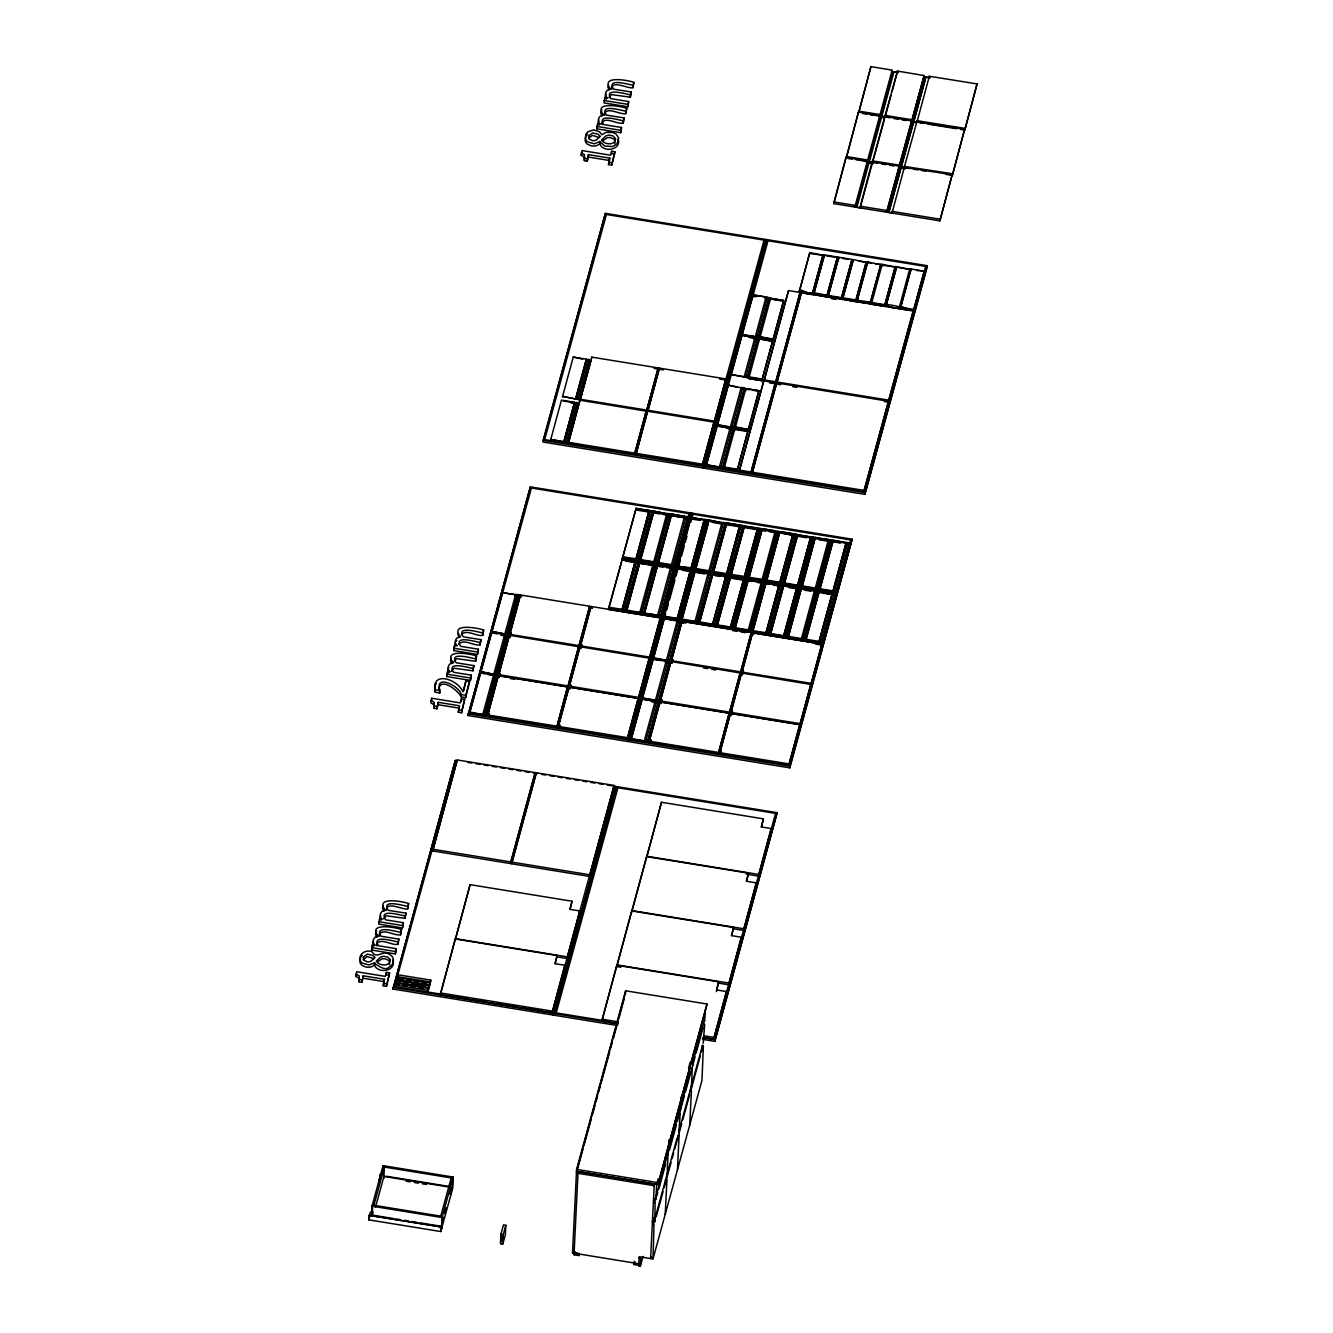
<?xml version="1.0" encoding="UTF-8"?>
<svg xmlns="http://www.w3.org/2000/svg" width="1333" height="1333" viewBox="0 0 1333 1333"><rect width="100%" height="100%" fill="white"/><g stroke="black" fill="none" stroke-linecap="round" stroke-linejoin="round"><path stroke-width="1.5" d="M359.077 981.821L359.094 978.255L355.928 976.456L356.677 971.74L385.27 976.389L386.37 972.407L389.603 972.923L386.487 986.27L383.238 985.737L384.471 979.288L363.209 975.823L361.976 982.288L359.077 981.821L359.21 975.873L356.044 974.073M361.976 982.288L363.209 975.823M376.572 943.797C381.121 937.582 392.035 945.797 397.984 944.331L398.1 941.931C394.701 941.598 370.891 934.05 378.489 945.78L396.268 948.663L395.368 953.895L371.574 950.029L372.457 944.797L375.106 945.23C371.057 942.331 373.507 936.083 378.389 936.333C366.492 921.62 398.084 927.801 401.516 929.534L400.616 934.766C394.651 936.233 383.737 928.018 379.189 934.233M372.457 944.797L371.574 950.029M374.573 962.726L368.924 965.009L362.243 963.009A9.298 6.615 2.8 0 1 360.01 959.493C358.96 953.062 366.875 949.313 372.14 951.829C376.772 959.76 382.504 949.696 389.369 954.361C395.035 956.561 394.585 964.925 389.119 967.058C383.854 973.04 372.923 959.927 374.456 965.125C378.105 974.406 396.751 970.874 392.802 960.127M374.706 962.759L374.59 965.142L370.807 967.091L366.542 967.241L362.126 965.392A9.298 6.615 2.8 0 1 359.893 961.876L360.577 957.677M386.553 910.289C386.07 900.425 403.549 910.572 407.731 908.806L408.631 903.591C405.215 901.858 373.623 895.659 385.504 910.389C380.638 910.122 378.172 916.371 382.221 919.27L379.588 918.854L378.689 924.069L402.483 927.935L403.382 922.719L385.604 919.82C378.005 908.09 401.816 915.638 405.232 915.988L405.115 918.37L386.003 915.754L383.637 918.82M372.59 1215.679L371.657 1216.096L372.024 1206.148L383.121 1165.675L453.137 1177.056L452.554 1188.803L440.756 1231.542L368.774 1219.845L369.124 1215.329L441.106 1227.043M370.341 1211.897L369.008 1217.779M383.238 985.737L384.471 979.288M386.37 972.407L386.253 974.79L389.486 975.323M386.487 986.27L389.603 972.923M379.872 1178.155L379.938 1176.922L378.905 1182.904L380.522 1173.756L380.255 1176.756M382.621 1170.557L382.821 1166.792L383.238 1174.44M382.838 1171.54L383.121 1165.675M392.968 989.036L455.319 760.36L392.968 989.036L553.228 1015.08L615.496 788.103L615.579 786.403L607.365 785.07M395.368 953.895L396.268 948.663M443.756 994.601L394.618 986.62L395.218 983.071L428.443 988.469L427.86 992.019L429.209 985.687L395.984 980.288L395.384 983.837L399.3 984.47M395.135 984.754L395.218 983.071M395.901 981.971L395.984 980.288M429.976 982.888L429.393 986.437L429.976 982.888L396.751 977.489L396.151 981.038L400.067 981.671M396.667 979.172L397.517 974.706L430.742 980.105L430.142 983.654L430.742 980.105M400.616 934.766L400.733 932.367C397.301 931.967 373.39 924.502 381.171 936.283L398.884 939.099L397.984 944.331M397.434 976.389L397.517 974.706M402.483 927.935L403.382 922.719M407.731 908.806L407.848 906.423C404.432 906.007 380.505 898.559 388.286 910.339L405.998 913.155L405.115 918.37M431.076 700.575L430.959 702.958L434.125 704.757L434.108 708.323L437.007 708.789L438.24 702.324L459.502 705.79L458.269 712.239L461.518 712.772L464.634 699.425L461.401 698.909L460.302 702.891L431.709 698.242L431.076 700.575L434.241 702.374L434.108 708.323M431.592 700.625L431.709 698.242M439.273 691.727L439.84 692.977L435.324 692.244C429.992 670.032 457.736 678.847 462.901 691.877L465.933 680.83L469.583 681.413L465.65 697.676L461.201 696.942C458.119 690.211 439.224 675.831 438.724 690.361M437.007 708.789L438.24 702.324M439.84 692.977L439.99 690.427C434.375 673.865 459.069 685.529 461.318 694.56L465.767 695.276L465.65 697.676M432.675 850.937L457.252 759.943L535.016 772.573L534.933 774.273L510.439 863.567L432.675 850.937L457.252 759.943M429.209 985.687L428.626 989.236M451.537 671.282L453.903 668.2L473.015 670.832L473.132 668.433C469.733 668.1 445.922 660.551 453.52 672.282L471.299 675.164L470.399 680.397L446.605 676.531L447.488 671.299L450.137 671.732C446.088 668.833 448.538 662.584 453.42 662.834C441.523 648.121 473.115 654.303 476.548 656.036L475.648 661.268L456.536 658.635L454.153 661.685M458.719 644.356C463.267 638.14 474.181 646.338 480.147 644.872L480.263 642.489C476.847 642.139 453.037 634.591 460.635 646.322L478.414 649.221L477.514 654.436L453.72 650.571L454.62 645.355L457.252 645.772C453.203 642.873 455.669 636.624 460.535 636.891C448.638 622.161 480.247 628.36 483.662 630.092L482.763 635.308C476.797 636.774 465.884 628.576 461.335 634.791M454.62 645.355L453.72 650.571M555.278 963.726L557.127 955.561L455.203 938.982L440.307 994.635L552.095 1012.813L614.096 785.437L536.333 772.79L511.822 862.101L511.739 863.784L589.503 876.431L614.096 785.437M461.201 696.942L461.318 694.56M461.285 701.291L461.401 698.909M461.518 712.772L464.634 699.425M465.933 680.83L463.801 690.577M440.756 1231.542L441.04 1226.793L369.124 1215.329M570.174 909.389L572.04 901.225L470.099 884.662L440.856 992.635M441.456 1229.259L442.039 1217.529L453.137 1177.056M442.189 1226.327L442.256 1224.827L440.99 1229.476M468 715.538L530.351 486.862L690.611 512.905L690.527 514.605L628.26 741.581L468 715.538L530.351 486.862M470.399 680.397L471.299 675.164M487.978 674.431L493.61 675.348L480.497 672.648L469.683 712.555L486.228 715.238L496.709 676.997L493.46 675.898M475.648 661.268L475.764 658.869C472.332 658.469 448.421 651.004 456.186 662.784L473.915 665.6L473.015 670.832M450.971 1183.554L451.254 1177.922L384.387 1167.058L383.937 1176.439L450.787 1187.303M450.887 1194.601L450.971 1193.102L449.788 1192.918M477.514 654.436L478.414 649.221M482.763 635.308L482.879 632.925C479.447 632.509 455.536 625.06 463.317 636.841L481.03 639.657L480.147 644.872M470.099 884.662L455.769 938.315M480.497 672.648L484.229 673.815M480.88 671.715L497.276 674.948L507.756 636.724L500.758 635.008M482.846 714.138L493.643 674.781M498.359 675.548L487.511 716.021L498.359 675.548L567.591 686.812L556.744 727.285L567.591 686.812M500.908 634.458C517.621 636.474 476.864 629.992 497.159 633.841M491.927 631.442L508.323 634.675L518.82 596.434L515.554 595.334M493.893 673.848L504.69 634.508M495.193 675.598L496.926 675.314L495.193 675.598L484.396 714.955L495.209 675.031M520.087 596.667C523.786 595.951 519.004 597.784 520.47 594.985L589.686 606.248L567.791 686.995L498.559 675.748L498.875 673.665L500.192 674.081M502.574 592.652L515.704 594.785L504.457 592.952M504.94 633.575L515.738 594.218M506.24 635.324L507.973 635.041L506.24 635.324L495.443 674.665L506.257 634.758M508.223 634.108L519.02 594.751L517.321 594.485L506.49 634.391L517.321 594.485M508.323 634.675L491.81 631.442L502.608 592.085M520.07 596.468L510.072 632.875L511.339 633.508L509.922 633.392L498.559 675.748M519.02 594.751L517.287 595.035M520.47 594.985L510.156 633.492M510.439 863.567L535.016 772.573M500.891 1234.225L500.442 1243.606L502.808 1243.989L505.357 1234.691L505.807 1225.294L503.441 1224.91L500.891 1234.225L503.257 1234.608L502.808 1243.989M500.825 1243.672L502.824 1243.522M501.291 1234.291L501.258 1236.874L503.141 1236.957M543.114 440.34L543.031 442.039L703.291 468.083L765.642 239.407L605.382 213.363L543.114 440.34L703.374 466.4L703.291 468.083M565.359 441.856L576.156 402.499L577.856 402.783L567.058 442.123L550.646 439.457L567.158 442.706M550.779 439.457L561.443 400.117L574.573 402.249L563.759 442.156L574.573 402.249M536.333 772.79L511.739 863.784M578.972 399.633L562.459 396.384L578.855 399.617L589.669 359.71L587.97 359.427L577.172 398.784M567.192 442.139L577.856 402.783M584.354 160.643L584.371 157.094L581.205 155.294L581.954 150.562L610.547 155.211L611.647 151.229L614.88 151.762L611.764 165.092L608.514 164.576L609.748 158.11L588.486 154.661L587.253 161.11L584.354 160.643L584.487 154.711L581.321 152.912M568.325 443.472L579.938 400.2L646.472 411.181L658.035 369.041L658.085 367.908L591.752 357.127L580.138 400.4L591.152 360.26M586.387 359.177L575.573 399.084L586.387 359.177L573.257 357.044L582.604 359.127M627.276 738.749L689.044 513.622L531.417 487.995L469.649 713.122L627.276 738.749L638.124 698.275L568.908 687.012L569.891 688.711L568.508 688.495L558.06 727.501L568.308 690.111M576.156 402.499L577.839 403.349M587.253 161.11L588.486 154.661M579.938 400.2L568.874 441.456M567.791 686.995L578.639 646.522M552.095 1012.813L564.759 965.259L554.911 963.659L557.127 955.561M568.858 688.145L579.955 646.738L649.388 658.185L660.235 617.712L591.002 606.465L591.952 608.298L590.736 607.631M553.228 1015.08L615.579 786.403M601.85 122.636C606.398 116.421 617.312 124.619 623.261 123.153L623.377 120.77C619.978 120.42 596.168 112.872 603.766 124.602L621.545 127.501L620.645 132.717L596.851 128.851L597.734 123.619L600.383 124.052C596.334 121.153 598.784 114.905 603.666 115.171C591.769 100.442 623.361 106.64 626.793 108.356L625.893 113.588C619.928 115.055 609.014 106.857 604.466 113.072M597.734 123.619L596.851 128.851M616.179 1025.31L554.545 1015.296L616.896 786.62L777.156 812.68L714.805 1041.356L702.474 1039.34M587.97 359.427L589.653 360.277M585.854 136.499L585.17 140.715A9.298 6.615 2.8 0 0 587.403 144.214L591.802 146.063L596.084 145.914L599.733 143.947L599.85 141.565L604.715 146.063L612.78 146.48L617.062 143.864L618.712 137.949L616.079 134.116L612.963 132.517L605.998 132.3L602.033 134.75L599.333 131.667L593.635 129.934L587.786 131.834L585.97 134.116L585.287 138.332A9.298 6.615 2.8 0 0 587.52 141.831L594.201 143.831L599.85 141.565M618.079 138.949C622.078 149.646 603.382 153.295 599.867 143.964L599.983 141.581M611.83 89.111C611.347 79.247 628.826 89.394 633.008 87.628L633.908 82.413C630.492 80.68 598.9 74.481 610.781 89.211C605.915 88.961 603.449 95.193 607.498 98.109L604.865 97.676L603.966 102.891L627.76 106.757L628.659 101.541L610.881 98.659C603.282 86.928 627.093 94.476 630.509 94.81L630.392 97.192L611.28 94.576L608.914 97.659M591.702 358.26L591.752 357.127M579.955 646.738L569.108 687.211L638.324 698.475M590.752 607.398L591.969 608.231L590.602 607.931L580.155 646.938L591.002 606.465M564.675 966.942L564.759 965.259M572.04 901.225L569.808 909.323L579.672 910.922L567.008 958.477L556.844 956.827M605.382 213.363L543.581 440.04M608.514 164.576L609.748 158.11M611.647 151.229L611.53 153.612L614.763 154.145M589.686 606.248L578.839 646.722L509.423 635.274L509.056 636.907L510.472 636.491M611.764 165.092L614.88 151.762M579.588 912.622L579.672 910.922M620.645 132.717L621.545 127.501M625.893 113.588L626.01 111.206C622.578 110.789 598.667 103.341 606.432 115.105L624.161 117.921L623.261 123.153M627.76 106.757L628.659 101.541M638.857 1263.751L572.507 1252.953L576.606 1169.391L625.594 990.786L707.04 1004.016L657.952 1184.504L576.506 1171.274M578.005 1173.307L574.09 1253.22L574.556 1251.537M579.288 1253.287L579.172 1255.636L574.173 1254.82L574.29 1252.47L577.622 1253.02M633.008 87.628L633.125 85.245C629.709 84.829 605.782 77.381 613.563 89.161L631.275 91.977L630.392 97.192M638.574 562.559L624.96 612.147L608.548 609.481L608.748 607.781L622.028 559.893L638.44 562.559L638.624 561.426L622.044 559.327L621.861 560.443M622.144 559.893L622.194 558.76L638.824 561.626L652.487 510.922L650.771 510.639L637.141 560.793L635.558 560.526L648.888 511.505M635.874 509.373L622.461 557.827L635.558 560.526M636.741 562.276L636.907 561.16L623.277 611.297L621.711 611.047L635.341 560.893L635.158 562.026M618.145 1023.544L601.883 1020.895L616.762 965.259L718.704 981.821L716.404 991.619M621.711 611.047L635.025 562.009M623.277 611.297L623.461 610.181L625.294 610.464L624.96 612.147M623.594 610.181L625.327 609.897L638.29 563.109L636.607 562.276M601 1082.063L600.916 1083.746L609.631 1051.987M625.327 609.897L625.144 611.014L623.311 610.731M616.812 788.32L616.896 786.62M666.9 513.838L653.787 511.139L640.49 559.593L653.637 561.743L653.303 563.409L654.87 563.676L655.203 561.993L656.919 562.276L642.706 615.03L626.277 612.364L639.94 561.643L656.552 564.509M634.708 453.12L634.658 454.253L646.272 410.981L634.708 453.12L568.375 442.339M647.588 411.197L635.974 454.47L647.588 411.197L714.121 422.178M635.724 509.922L636.058 508.256L649.188 510.389L635.874 559.41M636.058 508.256L622.394 558.96L622.611 557.277L635.591 559.977M731.75 935.666L733.6 927.501L631.675 910.922L601.883 1020.895M628.26 741.581L690.611 512.905M637.141 560.793L637.324 559.66L639.157 559.943M637.441 559.677L639.19 559.393L652.154 512.605L650.471 511.755L652.304 512.039M629.659 740.115L629.576 741.798L789.836 767.858L852.187 539.182L691.927 513.122L629.659 740.115L789.902 766.158L789.836 767.858M638.824 561.626L639.024 559.943M639.19 559.393L639.007 560.51L637.174 560.227M646.472 411.181L658.085 367.908M639.607 563.326L656.303 565.442M651.27 701.558L658.285 703.274L647.788 741.498L631.242 738.832L642.073 698.909L655.186 701.608L651.42 701.008M631.375 738.832L647.671 741.498L658.485 701.591L656.786 701.308L645.988 740.665M640.49 559.593L640.19 560.71L653.453 562.859M659.402 368.125L647.788 411.397L659.402 368.125L725.735 378.905L725.685 380.038L719.653 379.055M654.62 564.609L641.023 614.18L639.44 613.93L639.773 612.247L626.643 610.114M641.023 614.18L654.503 564.592M638.074 699.408L649.188 657.985L649.121 659.119M642.706 615.03L642.756 613.896M625.427 994.435L625.594 990.786M674.081 567.192L657.519 565.092L674.081 567.192L660.435 617.912L644.006 615.246L644.222 613.547L657.502 615.13L644.372 612.997L644.189 614.113M650.587 511.755L650.771 510.639M746.647 881.33L748.513 873.165L646.572 856.602L616.779 966.575L620.845 967.241M642.073 698.909L647.671 700.392M642.456 697.992L658.852 701.225L669.333 662.984L666.083 661.884M653.453 512.805L670.032 514.921M644.406 740.398L655.203 701.058M654.87 563.676L655.053 562.543L656.886 562.826M668.333 514.655L668.5 513.522L670.216 513.805L656.019 565.992L654.32 565.725M657.669 564.525L657.336 566.208L662.968 567.125M670.982 661.535L660.135 702.008L729.368 713.272L740.215 672.798L718.32 753.545L729.168 713.072L659.935 701.824L649.138 741.165L649.088 742.298L670.982 661.535L740.415 672.982L751.262 632.509L682.029 621.261L682.979 623.111L681.763 622.428M653.087 659.202L666.233 661.335M677.131 621.611L680.38 622.711L669.899 660.935L653.353 658.269L664.167 618.345L677.281 621.045M658.235 562.476L671.365 564.625L671.032 566.292L672.615 566.558L686.245 516.404L687.945 516.687L687.895 517.821L671.199 515.704L684.329 517.837L684.662 516.154L671.532 514.021L657.869 564.725L671.465 515.138M673.782 568.308L672.049 568.608L672.382 566.925L658.752 617.062L657.169 616.812L657.352 615.696M761.56 827.01L763.409 818.845L661.485 802.266L631.692 912.239M658.752 617.062L659.085 615.396L660.785 615.663M655.469 700.125L666.25 660.768M660.168 618.845L660.235 617.712M656.786 701.308L658.485 701.591M657.036 700.375L667.833 661.018L669.516 661.868L667.833 661.018M666.783 513.822L666.6 514.955L662.834 514.338M658.869 700.658L642.323 697.992L653.12 658.635M655.186 562.559L668.5 513.522M677.064 568.858L693.743 571.524L680.13 621.111L663.717 618.445L664.084 616.196L677.214 618.329L690.511 569.874L676.881 620.012L680.463 619.428M664.167 618.345L673.532 620.445M670.216 513.805L669.882 515.488L668.166 515.204M638.94 1265.35L633.941 1264.534L634.325 1261.268M670.499 567.775L666.717 567.741M670.632 567.791L670.799 566.658L657.169 616.812M666.517 659.835L677.314 620.495M668.083 660.102L678.88 620.745L680.563 621.595L678.88 620.745M672.615 566.558L672.948 564.875L674.648 565.159L674.348 566.275L672.632 565.992M661.485 802.266L646.588 857.919M651.087 1256.886L650.621 1258.569L639.19 1256.702L638.74 1266.1L640.307 1266.35L640.723 1258.085L639.14 1257.835M674.281 567.391L674.498 565.709M683.063 622.744L681.63 622.728L671.182 661.735L682.029 621.261M677.047 569.408L677.214 568.291L693.793 570.407L693.46 572.09L691.777 571.24L678.764 619.162L691.744 571.807M677.914 566.258L691.077 567.825L704.057 520.47M677.214 618.329L676.881 620.012M678.464 620.278L678.63 619.145M680.13 621.111L693.493 571.524M686.078 516.971L685.912 518.087L687.611 518.37L687.945 516.687M710.222 571.524L712.055 571.807L711.472 574.406L697.875 623.994L681.446 621.328L695.11 570.624L711.722 573.49L725.335 523.902L725.385 522.769L723.669 522.503L710.039 572.64L708.473 572.39L708.806 570.707L695.676 568.574L708.656 521.22L721.786 523.352M650.621 1258.569L654.27 1184.004M655.086 1220.695L653.02 1224.81L652.97 1218.429M657.752 1192.835L654.253 1202.816L653.97 1199.167L655.903 1199.6L656.652 1184.487L658.235 1178.689M650.654 1258.469L653.02 1258.852L654.003 1224.677M657.952 1184.504L707.04 1004.016M691.927 513.122L630.109 739.815M692.46 569.208L690.744 569.508L690.911 568.375M690.744 569.508L691.077 567.825M692.31 569.758L705.64 520.72L707.473 521.003L707.656 519.887C705.824 518.254 705.424 522.019 705.94 519.603M663.717 618.445L677.381 567.741L693.993 570.607L694.193 568.908M705.607 521.286L707.34 521.003L694.176 569.474L692.344 569.191L705.64 520.72M694.776 572.29L708.056 573.873M708.773 571.274L695.509 569.124L695.309 570.807L708.373 523.219M665.217 1214.38L666.933 1179.955L665.767 1180.288M667.866 1157.727L667.033 1177.206L666.35 1176.656M668.1 1155.194L668.899 1139.832M711.522 573.29L711.189 574.973L709.489 574.69L709.822 573.007L696.193 623.161L694.61 622.894L694.943 621.211L681.813 619.079M702.308 465.25L764.076 240.123L606.432 214.496L544.68 439.623L702.308 465.25L713.921 421.978M696.193 623.161L696.526 621.478L698.225 621.745L711.339 574.406L709.506 574.123M704.607 468.3L766.958 239.623L927.218 265.684L927.135 267.366L864.85 494.36L704.607 468.3L766.958 239.623M697.875 623.994L698.225 621.745M706.44 464.767L722.819 468L733.317 429.776L726.302 428.06M729.201 577.289L715.604 626.877L699.175 624.211L699.392 622.528L712.522 624.66L712.339 625.777L713.921 626.043L727.518 576.456M704.374 519.353L691.044 568.391L677.781 566.242L677.581 567.925L691.227 517.221L704.207 519.92M699.358 623.094L712.538 574.623L729.084 577.289L729.268 576.173L712.838 573.507L729.468 576.373L743.064 526.785L743.114 525.652L741.415 525.385L727.785 575.523L726.202 575.273L739.832 525.119L726.702 522.986L743.114 525.652M708.656 521.22L708.956 520.103L722.069 522.803M677.464 1169.741L679.097 1135.183L678.38 1135.666M678.914 1132.517L680.213 1113.488M680.363 1110.489L681.063 1097.059M713.871 423.111L725.735 378.905M707.906 574.44L708.24 572.757L694.61 622.894M710.039 572.64L711.905 572.357L725.202 523.902L723.369 523.619M717.071 425.977L730.217 428.11L718.954 426.277M717.337 425.044L728.151 385.137L741.265 387.836M710.206 572.09L710.372 570.957L712.089 571.24M712.838 573.507L712.655 574.623M726.702 522.986L713.038 573.69L726.635 524.119M719.437 466.9L730.234 427.56M712.672 624.094L725.669 576.756L712.672 624.094L699.542 621.961M721.02 467.167L731.817 427.81L733.5 428.643L731.817 427.81M689.711 1125.085L691.427 1090.711M691.36 1088.078L692.277 1068.383M693.21 1054.303L692.66 1065.65M713.921 626.043L714.255 624.361L715.971 624.644L715.604 626.877M717.104 425.41L706.307 464.767L722.719 467.433M728.151 385.137L737.516 387.22M747.796 431.559L737.299 469.783L724.169 467.65L724.436 466.667M721.953 522.803L721.77 523.919L712.389 522.386M724.519 466.233L724.302 467.633M717.121 625.41L730.384 627.543L743.381 580.205L730.234 578.055L730.417 576.939L746.997 579.055L733.333 629.759L716.921 627.093L717.271 624.844L744.247 526.985L760.676 529.668L760.843 528.534L758.994 528.818M723.669 522.503L723.336 524.169L725.052 524.452L725.385 522.769M731.184 374.54L747.58 377.772L758.094 338.965M730.501 426.627L741.281 387.27M726.368 524.669L739.798 525.685M732.067 426.877L742.864 387.52L744.547 388.37L742.864 387.52M705.407 1009.831L704.69 1021.345M727.401 576.456L727.218 577.572L728.934 577.856L715.971 624.644M734.466 429.759L734.383 430.709L734.8 428.859L723.986 468.783L737.116 470.916L747.946 430.992L734.683 428.859M727.785 575.523L728.118 573.84L729.817 574.123L729.518 575.239L727.801 574.956M735.033 428.493L748.163 430.626L735.033 428.493L745.863 388.586L758.994 390.719L748.163 430.626M731.384 715.154L730.067 714.755L719.62 753.762L730.484 713.288L799.7 724.535L799.65 725.669M748.38 428.943C743.931 429.409 733.633 425.71 735.299 427.36L748.346 429.509L758.86 390.719L745.73 388.57L745.664 389.952M729.468 576.373L729.668 574.673M741.864 335.183L754.961 337.882L741.864 335.183L731.067 374.523L747.48 377.206M731.817 628.36L730.084 628.659L730.267 627.543M730.084 628.659L743.381 580.205M763.776 380.821L739.215 471.249L763.776 380.821L775.539 382.904L800.1 292.46L750.779 473.132L775.339 382.704M731.65 628.926L745.13 579.338M744.197 376.672L754.995 337.316M733.333 629.759C734.783 626.843 729.184 628.293 733.517 628.643L746.663 580.738L744.947 580.455L745.264 579.338M745.78 376.922L756.561 337.566L758.244 338.415M703.507 1037.424L713.672 1039.073L726.335 991.519L716.487 989.919L718.704 981.821M745.43 390.436L745.714 389.019L749.579 389.753M745.764 390.236L745.863 388.586M726.202 575.273L739.532 526.235M797.867 724.402L730.684 713.488L741.131 674.481L742.548 674.498L741.265 673.948L742.498 674.781L741.531 672.998L810.947 684.462L821.811 643.989L752.578 632.725L753.528 634.575L752.312 633.891M749.013 632.309L734.65 629.976L734.85 628.293L748.113 630.426M714.805 1041.356L777.156 812.68M734.983 628.293L747.996 580.388L764.675 583.054L778.405 532.55M741.265 525.935L741.081 527.052L742.781 527.335L742.964 526.218M748.746 378.539L761.876 380.671L748.746 378.539L759.56 338.632L759.177 340.465L759.327 339.015L772.673 341.331L759.443 338.615M752.695 296.593L756.477 296.626M752.912 294.893L766.042 297.042L752.912 294.893L742.114 334.25L755.228 336.949L766.042 297.042M772.54 341.315L762.059 379.555L748.913 377.422L749.063 376.473M749.046 377.406L749.279 375.989M757.227 529.684L757.561 528.001L744.431 525.869L744.097 527.551L757.227 529.684L743.931 578.155L745.664 577.856M744.431 525.869L730.767 576.572M743.931 578.155L757.544 528.568M740.415 672.982L764.675 583.054L751.245 631.525M745.514 578.405L745.697 577.289L747.53 577.572L760.543 529.651L758.844 529.384L745.814 577.289L758.81 529.934M741.531 672.998L730.684 713.488M753.612 634.108L752.179 634.191L741.731 673.198L752.578 632.725M726.252 993.218L726.335 991.519M745.997 334.866L742.081 334.816L758.627 337.482L755.378 336.399M776.656 382.921L752.095 473.348L776.656 382.921L888.644 401.283M765.858 298.159L769.124 299.258L758.627 337.482L756.794 337.199L767.625 297.292L769.291 298.125L767.625 297.292M730.417 576.939L747.196 579.255L747.396 577.556L745.697 577.289M747.996 580.388L751.729 581.555M759.793 338.265L772.923 340.398L759.793 338.265L770.607 298.342L783.754 300.475L772.923 340.398M733.6 927.501L731.384 935.599L741.231 937.199L728.568 984.754L718.404 983.087M748.13 580.388L748.313 579.272L764.925 582.138L778.522 532.55L761.859 529.867L748.513 579.455L762.109 529.884M773.14 338.715C768.741 339.165 758.294 335.499 760.06 337.116L773.107 339.282L783.621 300.475L770.491 298.342L770.474 299.775M749.396 631.809L762.709 582.771L749.396 631.809L747.846 630.992M751.062 632.642L751.395 630.959L749.563 630.676M788.536 290.577L763.976 381.021L788.536 290.577L913.388 311.056L924.219 271.132L910.956 268.999L900.675 307.257M752.379 632.858L765.742 583.271L782.404 585.937L768.808 635.524L752.379 632.858L765.992 583.271M759.144 528.268L759.11 528.818M770.474 300.058L770.607 298.342M741.148 938.882L741.231 937.199M769.341 531.65L774.973 532.567L775.306 530.884L762.159 528.751L761.826 530.434L765.592 531.034M748.513 873.165L746.297 881.263L756.144 882.863L743.481 930.417L733.317 928.768M761.293 581.954L761.11 583.088L757.361 582.471M761.41 581.971L747.813 631.542M763.559 580.172L776.572 532.267L763.242 581.288L761.693 580.472M763.242 581.288C763.109 578.655 767.308 581.888 763.276 580.721M764.725 581.938L764.392 583.621L762.693 583.337M765.742 583.271L769.458 584.437M765.858 583.271L766.042 582.154L782.654 585.02L796.318 534.3L794.618 534.033L780.988 584.171L779.405 583.921C772.923 581.371 751.162 578.922 779.705 582.804L793.035 533.767L779.905 531.634L796.318 534.3M766.292 581.221L766.242 582.338L779.905 531.634M766.425 581.221L779.588 532.75L796.268 535.433M776.906 381.988L776.856 383.104L801.4 292.677L776.906 381.988L888.694 400.15L913.188 310.856L913.138 311.972M765.542 634.425C765.858 631.975 764.942 635.608 767.125 634.691L780.755 584.537L780.422 586.22L782.121 586.503L782.454 584.82L768.858 634.408M765.858 633.308L779.172 584.287L765.858 633.308L752.445 631.725L765.692 633.875M767.125 634.691L768.991 634.408M767.275 634.125L767.458 633.008L769.158 633.292M756.061 884.562L756.144 882.863M768.808 635.524L769.008 633.841M763.409 818.845L761.193 826.943L771.041 828.543L758.377 876.098L746.18 874.115M800.133 588.836L786.537 638.407L770.124 635.741L783.587 586.153L796.884 587.736M776.539 532.817L778.255 533.1L778.589 531.417L776.856 531.7M779.588 532.75L792.702 535.449M779.705 582.804L792.735 534.883M780.988 584.171L781.321 582.488L783.021 582.771L796.134 535.433M782.654 585.02L783.021 582.771M770.957 830.226L771.041 828.543M783.437 586.703L783.771 585.037L800.4 587.903L814.046 537.182L812.347 536.916L798.717 587.053L797.134 586.803L797.317 585.687L784.037 584.104L770.124 635.741M784.154 584.104L797.634 534.516L810.747 537.216M822.911 255.253L812.43 293.477L799.283 291.344L809.564 253.47L823.044 255.253L809.814 252.554L799.117 292.477L812.247 294.61L823.061 254.686M799.417 291.327C798.85 286.678 808.731 295.409 812.447 292.927M783.287 637.307C782.921 634.691 783.821 639.34 785.004 637.007M770.324 634.058L783.587 636.191L796.751 587.72M784.854 637.574L785.037 636.441L786.87 636.724L799.867 589.386L798.15 589.103L785.17 636.458L798.184 588.536L800.017 588.819L800.2 587.703L783.621 585.587M786.537 638.407L786.737 636.724L785.037 636.441M787.853 638.624L801.2 589.036L817.879 591.719L804.266 641.29L787.853 638.624L801.5 587.92L818.129 590.786L831.792 540.065L830.076 539.798L816.446 589.936L814.896 589.119M794.451 534.583L794.285 535.699L795.984 535.983L796.168 534.866M797.634 534.516L797.301 536.199L806.682 537.716M783.587 636.191L796.601 588.286M797.451 585.687L810.464 537.766L797.451 585.687L784.187 583.537M665.65 613.88L631.225 739.398L788.853 765.025L799.7 724.535M798.15 589.103L798.484 587.42L798.3 588.553M800.566 586.77L798.734 586.487L812.347 536.916M824.344 255.536L813.563 294.826L824.227 255.336M800.4 587.903L813.747 538.299L812.014 538.582M801.166 589.603L801.5 587.92M815.179 588.569L801.916 586.42L801.7 588.12L815.363 537.399L828.493 539.532L828.16 541.215L818.779 539.698M802.049 586.437L815.063 538.515L828.193 540.648M804.266 641.29L804.599 639.607L802.766 639.323L802.583 640.457L787.903 637.491L801.316 639.074M801.166 639.64L801.35 638.524L788.22 636.374M802.583 640.457L802.766 639.323M802.916 638.774L815.913 591.419L802.916 638.774L804.632 639.057L817.746 591.702M799.9 724.735L810.747 684.262L810.697 685.395M804.632 639.057L804.449 640.173L802.616 639.89M824.194 256.269L824.044 255.803M823.994 256.752L824.261 254.903L837.524 257.036L826.693 296.959L813.58 294.26M835.858 593.668L819.245 590.802L805.948 639.257L805.582 641.506L822.011 644.172M824.294 256.553L824.227 255.469M815.03 539.082L815.363 537.399M837.391 257.036L826.877 295.826L813.863 293.677M838.607 257.636L828.193 296.043L841.323 298.175L841.14 299.308L851.97 259.385L838.707 257.252L838.557 258.569M828.459 294.576L828.41 296.009M814.313 591.735L814.646 590.052L801.016 640.19M867.766 162.393L855.553 207.148L833.758 203.599L846.038 157.444L867.183 160.876L866.5 161.843L867.75 162.676M829.776 540.915L831.609 541.198L818.312 589.653L816.479 589.369L830.076 539.798M818.129 590.786L818.462 589.103L816.629 588.819M818.912 592.485L832.075 594.051L819.079 641.406L818.745 643.073L820.328 643.339L833.925 593.752M834.175 592.818L836.041 592.535L849.521 542.948L847.805 542.681L834.175 592.818C831.009 590.536 824.71 590.269 819.645 589.303L819.445 591.002L833.042 541.415M819.778 589.319L832.792 541.398L846.205 542.981L833.092 540.282L849.521 542.948M838.624 259.035L838.824 257.252L828.01 297.176L841.173 298.742M820.328 643.339L820.661 641.656L822.361 641.939L835.474 594.585L833.642 594.301M822.361 641.939L821.745 645.105L815.646 644.122M846.038 157.444L833.758 203.599M858.485 112.039L846.205 158.21L858.485 112.039L880.463 116.354L892.677 71.599L891.394 71.049L892.177 70.116L870.932 66.65L858.652 112.805L870.932 66.65M841.323 298.175L851.82 259.952M853.253 260.235L842.456 299.525L853.137 260.035M866.283 261.735L855.769 300.525L842.639 298.392L842.823 297.442M842.773 298.375L843.006 296.959M831.475 541.181L829.743 541.481M832.792 541.398L840.273 543.181M832.925 541.398L833.092 540.282M818.779 642.523L832.375 592.935L832.192 594.051M832.608 592.568L845.922 543.531M833.808 593.752L833.625 594.868L835.324 595.151L835.658 593.468M834.341 592.269L834.508 591.136L836.224 591.419M835.608 594.601L836.191 591.985L834.358 591.702M853.003 260.918L852.953 260.502M855.553 207.148L854.286 206.182L855.07 205.365L833.825 201.916M853.003 261.418L853.12 260.168M856.869 207.365L860.501 207.598L860.235 206.198L886.895 210.531L886.212 211.497L887.478 212.33L856.869 207.365L869.083 162.609L872.365 163.143L860.168 207.615M880.713 264.65L867.6 261.951L857.369 299.258C855.653 304.591 870.932 298.825 870.049 304.007L880.846 264.65L875.081 263.734M857.369 299.258L857.169 300.725L857.519 299.375M847.805 542.681L847.471 544.364L849.188 544.63L849.371 543.514M856.119 159.81C863.101 159.96 867.116 163.559 867.516 159.977L846.288 156.511M869.083 162.609L873.148 163.559M877.481 163.292L869.333 161.676L872.615 162.209M866.267 262.301L853.153 259.602M867.6 263.667L867.733 261.951L867.533 263.317M870.232 302.874L880.863 264.084M880.213 117.287L878.93 116.321L879.98 114.571L858.735 111.122M871.715 302.141L871.532 303.091L884.679 305.224L895.159 267L881.946 265.184M871.665 303.074L871.899 301.658M881.53 117.504L885.145 117.737L884.895 116.338L911.855 120.903L911.056 121.203M889.944 117.887C872.715 113.638 888.311 119.77 885.145 115.404L911.805 119.737L911.122 120.703L912.389 121.536L924.602 76.797L923.336 75.998L924.319 75.564L897.059 71.016L897.775 71.632M863.884 491.527L925.635 266.4L768.008 240.773L706.257 465.9L863.884 491.527L888.445 401.083M864.85 494.36L927.218 265.684M897.742 72.282L893.993 71.815L898.059 72.765M916.737 122.936L913.455 122.403L901.258 166.875L952.162 174.706L939.882 220.861L888.794 212.547L901.008 167.808L904.457 168.341M896.592 267.283L885.812 306.557L896.476 267.083M886.262 304.457C915.804 308.09 886.145 310.089 886.262 303.957M886.295 305.357L886.462 304.224M899.675 167.875L898.409 167.025L899.192 166.092L872.149 161.81L860.751 204.732M888.694 400.15L888.378 402.216L884.312 401.55M895.293 267L882.046 264.301M896.293 267.55L896.426 268.016M888.794 212.547L901.008 167.808M896.343 268.466L896.476 267.217M909.423 168.475L901.258 166.875M900.741 307.706C898.925 303.741 910.039 311.622 913.572 309.923M913.455 122.403L901.241 167.158M925.902 77.014L913.705 121.753L925.902 77.014L929.768 77.397M909.606 269.349L896.509 266.65M910.956 268.999L910.889 270.366M910.939 270.716L911.072 268.999L900.258 308.906L913.422 310.489M924.219 271.132L916.554 270.466M939.882 220.861L952.162 174.706M946.213 174.456L952.345 175.456L964.625 129.301L916.704 121.97M964.625 129.301L952.345 175.456M960.71 129.401L964.792 130.067L977.072 83.912L928.968 76.198L929.801 76.931M977.072 83.912L964.792 130.067M487.978 713.555L489.128 714.355M497.975 677.231L499.358 677.247L498.092 676.731M500.308 673.698L498.875 673.665M510.322 637.141L509.006 636.791L498.925 673.832M511.389 633.142L509.922 633.392M558.36 725.552L559.827 725.119L558.427 725.519M568.491 688.678L569.808 688.894M570.757 685.562L569.424 685.145L570.857 685.162M579.538 648.405L581.005 647.955M581.888 644.989L580.621 644.389M649.388 740.348L650.854 739.915L649.488 740.232M660.835 703.691L659.668 702.991M660.468 700.142L661.884 699.958M672.015 663.034L670.566 663.134L672.032 662.918M672.915 659.785L671.649 659.185M721.403 751.429L720.087 751.162M730.201 714.455C733.617 715.338 728.385 715.538 730.484 713.288M732.35 711.789L730.984 711.405L732.417 711.422M743.497 670.882L742.181 670.666M753.628 634.025L752.312 633.675M457.719 633.442L458.985 637.707M455.103 643.006L455.303 645.555M489.278 713.871L487.978 713.422M520.187 596.168L521.486 596.484M732.434 711.322L731.134 710.939M510.039 633.192L511.355 633.408M434.975 686.178L435.324 692.244M882.146 264.934L881.796 266.15M579.605 648.305L580.855 648.604M660.518 700.025L661.818 700.242M873.265 161.976L872.399 160.876L899.358 165.142L898.675 166.092L899.925 166.942L912.139 122.186M668.416 1153.978L667.2 1158.26M652.853 1221.345L654.836 1221.661L655.12 1202.433M680.397 1110.356L679.114 1109.606M691.294 1069.099L692.11 1068.35L691.127 1069.083M678.63 1135.116L677.797 1135.816M689.778 1090.861L690.794 1090.544L700.325 1055.803M653.02 1258.852L701.958 1080.43L703.407 1045.988L701.391 1051.937M355.928 976.456L356.561 974.123M581.205 155.294L581.838 152.945M439.99 690.427L435.441 689.861M446.605 676.531L447.371 673.682M458.269 712.239L459.385 708.173L438.124 704.707M398.1 941.931L398.884 939.099M400.733 932.367L401.516 929.534M405.232 915.988L405.998 913.155M407.848 906.423L408.631 903.591M465.767 695.276L469.583 681.413M473.132 668.433L473.915 665.6M475.764 658.869L476.548 656.036M480.263 642.489L481.03 639.657M482.879 632.925L483.662 630.092M623.377 120.77L624.161 117.921M626.01 111.206L626.793 108.356M630.509 94.81L631.275 91.977M633.125 85.245L633.908 82.413M491.544 632.359L480.763 671.715L497.142 674.948L507.973 635.041M394.618 986.62L456.386 761.493M562.443 396.951L573.257 357.044M496.926 675.314L486.095 715.238L469.699 711.989M578.889 399.05L589.669 359.71M368.774 1219.845L369.724 1216.362M383.604 1166.925L384.537 1166.492L373.74 1205.848L372.324 1205.032L372.657 1214.546M371.974 1214.03L371.707 1214.98L393.552 1218.529M371.657 1216.096L372.74 1212.164M375.439 1207.365L384.087 1175.889M383.871 1177.572L383.971 1178.239M608.548 609.481L621.611 561.876M440.94 1226.227L441.873 1225.793M441.956 1223.427L443.656 1217.246M444.655 1213.58L446.288 1207.681M449.954 1194.301L451.67 1188.003L451.47 1189.786L450.837 1189.103M440.973 1228.026L441.823 1226.927M451.854 1189.852L452.237 1188.453M452.47 1188.136L451.52 1188.569M649.171 510.956L635.758 509.373M652.487 510.922L635.908 508.806M639.94 561.643L656.203 564.875M653.787 511.139L670.066 514.355M626.277 612.364L639.873 562.776M653.737 512.255L640.14 561.843L640.34 560.16L653.603 562.293M639.44 613.93L653.07 563.776L652.737 565.459L641.473 563.626M653.303 563.409L666.933 513.272M655.203 561.993L668.2 514.638M644.372 612.997L657.369 565.642L673.915 568.325M671.532 514.021L687.795 517.237M644.006 615.246L657.619 565.659M671.032 566.292L684.662 516.154M660.485 616.779L658.935 615.946M674.648 565.159L687.761 517.804M703.374 466.4L765.642 239.407M554.545 1015.296L616.263 790.302M666.75 609.897L668.383 603.916M669.483 599.933L674.948 580.005M676.031 576.023L680.413 560.093M681.496 556.111L684.229 546.147M685.329 542.164L686.962 536.183M690.794 522.236L692.977 514.271L850.604 539.898L788.853 765.025M500.941 1241.756L501.974 1238.024M503.257 1234.608L505.807 1225.294M704.341 519.92L690.927 518.337M691.927 570.691L692.06 570.691M680.347 619.428L678.48 619.712M707.656 519.887L691.077 517.771L690.894 518.904L700.275 520.42M693.993 570.607L707.59 521.02M658.719 701.225L669.549 661.301M680.596 621.028L669.766 660.935L653.37 657.702M722.703 468L733.517 428.093M744.564 387.803L733.75 427.726L719.203 425.36M747.446 377.772L758.277 337.849M758.51 337.482L769.324 297.576M695.11 570.624L711.372 573.84M695.509 569.124L708.623 571.824M708.956 520.103L725.235 523.336M681.446 621.328L695.06 571.74M708.473 572.39L722.103 522.236M761.876 380.671L772.69 340.765M699.175 624.211L712.239 576.606M712.339 625.777L699.242 623.078M715.654 625.76L714.105 624.91M729.817 574.123L742.931 526.785L741.098 526.502M717.254 625.41L730.234 628.11M716.921 627.093L730.517 577.506M813.913 292.743L826.91 295.276M625.51 992.652L576.506 1171.357L656.652 1184.487M576.972 1171.074L582.954 1149.229M584.037 1145.264L591.119 1119.47M592.219 1115.504L594.935 1105.574M596.018 1101.608L597.651 1095.659M598.75 1091.677L600.383 1085.728M610.714 1048.021L612.347 1042.073M613.447 1038.107L617.796 1022.228M618.895 1018.262L624.327 998.417M743.564 579.072L743.681 579.089M731.967 627.81L744.947 580.455M760.843 528.534L744.281 526.435M747.196 579.255L760.793 529.668M734.85 628.293L747.963 630.992L748.146 629.876L735.016 627.726M748.313 579.272L764.575 582.488M762.159 528.751L778.589 531.417M734.65 629.976L748.246 580.388M854.92 206.765L892.06 70.566M868.016 161.743L880.23 117.004M869.316 161.96L881.53 117.221M881.78 116.571L893.993 71.815M572.507 1252.953L573.607 1248.988M872.665 161.276L884.779 116.787M885.129 115.871L897.326 71.415M873.148 160.277L884.296 119.687M885.079 116.821L890.911 95.559M891.977 91.677L897.276 72.349M574.173 1254.82L574.99 1251.837M761.676 581.038L775.306 530.884M766.042 582.154L782.304 585.37M866.417 261.735L855.586 301.658L842.489 298.959M793.035 533.767L792.852 534.9M867.733 261.951L856.902 301.858L870.066 303.441M782.721 583.887L781.155 583.054M770.457 634.058L783.304 636.757M783.971 585.22L797.584 535.649M886.878 211.014L899.075 166.542M899.325 165.609L911.539 121.136M911.955 120.203L923.986 75.748M886.828 211.947L899.025 167.475M899.292 166.558L911.489 122.086M911.705 121.136L923.936 76.681M887.478 212.33L899.692 167.591M888.811 212.264L892.094 212.797L904.324 167.391M905.224 167.042L904.507 166.442L916.254 123.936M929.234 76.598L916.987 122.003L913.705 121.47M800.45 586.77L798.9 585.937M814.046 537.182L797.484 535.083M801.916 586.42L815.03 589.119L815.213 588.003L802.066 585.87M895.309 266.433L884.495 306.357L871.349 304.207L882.179 264.301L881.896 265.617M814.863 589.686L828.493 539.532M816.063 590.869L816.196 590.869M831.792 540.065L815.213 537.965M633.941 1264.534L634.758 1261.568M818.929 641.956L805.632 640.373L818.745 643.073M819.245 590.802L835.508 594.018M819.645 589.303L832.625 592.002M688.578 1068.116L690.161 1062.318M806.132 639.523L819.178 591.919M653.787 1202.283L654.853 1198.417M909.773 268.783L898.942 308.706L885.828 306.007M680.28 1108.256L690.361 1071.515M692.527 1063.601L704.207 1021.061M658.819 1188.969L665.717 1163.826M669.483 1150.112L676.381 1124.985M677.431 1121.12L684.379 1095.793M685.445 1091.927L695.043 1056.936M696.093 1053.07L702.991 1027.943M652.437 1221.944L653.503 1218.079M640.307 1266.35L643.039 1256.419M653.886 1218.145L652.437 1221.761M653.77 1220.478L652.737 1224.477M666.367 1177.089L654.153 1221.428M666.95 1174.973L677.031 1138.249M679.197 1130.317L702.591 1045.072M656.153 1216.829L663.051 1191.702M664.101 1187.836L671.049 1162.509M672.115 1158.644L673.698 1152.845M674.765 1148.979L681.713 1123.652M682.763 1119.787L689.661 1094.66M846.238 542.414L832.908 591.452M713.672 1039.073L775.589 813.397L617.945 787.77L556.194 1012.897L607.365 1021.211M789.902 766.158L852.187 539.182M498.009 677.181L499.258 677.431M559.727 725.802L558.51 725.035M608.381 84.745L607.848 87.195L609.231 90.044M451.004 658.385L450.487 660.818L451.87 663.667M383.104 905.923L382.571 908.373L383.954 911.205M614.963 143.647L614.546 139.465L610.481 137.599L607.231 137.649L603.066 140.582M389.686 964.825L389.269 960.643L385.204 958.777L381.954 958.81L377.789 961.76M605.982 93.96L605.215 96.626L606.282 99.142M598.85 119.92L598.1 122.586L599.167 125.102M448.604 667.6L447.855 670.249L448.921 672.782M380.705 915.138L379.938 917.804L381.021 920.32M373.573 941.098L372.823 943.747L373.89 946.28M588.436 138.449L592.452 135.383L599.084 137.399M363.176 959.627L367.175 956.561L373.807 958.56M435.541 684.712L436.341 683.462M917.571 121.87L916.821 120.637L964.875 128.368M703.024 1046.038L701.841 1046.288M601.866 109.823L600.733 113.138L602.116 115.988M376.606 931.001L375.456 934.316L376.839 937.166M455.719 641.64L456.786 640.523M586.637 135.266L587.67 134.216M361.36 956.428L362.393 955.394M703.841 1024.377L704.707 1024.111L703.207 1043.322M680.18 1110.656L679.23 1109.839M667.983 1155.128L667.2 1154.378M679.097 1113.572L678.88 1113.738M677.964 1135.816L679.097 1135.433M892.094 212.797L892.077 211.38L939.965 219.162M925.902 77.281L929.984 77.947M862.618 113.455L866.583 114.088M870.549 114.738L874.515 115.388M894.026 118.554L898.109 119.22M902.174 119.887L906.257 120.553M919.837 122.753L923.919 123.419M928.001 124.086L956.627 128.734M604.082 100.508L627.876 104.374M952.429 173.773L904.507 166.442M848.188 158.527L852.154 159.177M881.563 163.959L885.645 164.609M889.728 165.275L893.81 165.942M913.505 169.141L917.587 169.808M921.686 170.474L925.769 171.141M900.991 168.075L905.074 168.741M596.967 126.468L620.761 130.334M588.37 157.044L609.631 160.493M584.471 158.26L587.37 158.727M608.631 162.193L611.88 162.709M826.11 255.769L837.491 257.602M842.439 258.419L848.188 259.335M858.752 261.085L864.517 262.001M867.583 262.384L871.449 263.134M898.359 267.516L909.739 269.349M841.356 297.626L828.21 295.476L828.609 294.676M842.673 297.826L855.803 299.975M857.119 300.175L870.249 302.324M871.565 302.524L884.695 304.674M900.458 307.223L913.605 309.356M831.842 298.759L835.908 299.425M770.574 298.975L781.838 300.741M770.457 298.909L781.721 300.741M765.009 298.592L769.124 299.258M749.746 335.483L753.495 336.083M749.179 337.516L756.394 338.699M753.961 338.865L758.06 339.532M748.946 376.856L762.076 378.989M764.026 379.888L775.589 381.771M769.508 382.888L775.289 383.821M776.589 384.037L780.655 384.704M792.852 386.687L796.917 387.353M654.02 368.391L658.035 369.041M659.352 369.258L663.367 369.908M586.22 360.293L589.503 360.826M741.115 388.386L744.364 389.486L733.866 427.726L717.354 424.494M753.212 390.369L758.96 391.285M580.188 399.267L646.538 410.064M647.838 410.264L714.188 421.061M563.292 400.983L574.556 402.816M570.641 402.749L577.672 403.899M734.65 429.426L746.047 431.259M573.54 403.799L577.656 404.466M729.201 429.109L733.317 429.776M724.186 467.1L737.332 469.233M636.024 453.337L702.358 464.134M739.282 470.132L750.846 471.999M752.145 472.215L863.934 490.394M704.69 466.617L864.934 492.66M797.317 535.633L813.996 538.315M847.505 543.797L849.338 544.081M637.607 510.239L648.854 512.072M655.336 513.122L659.085 513.722M728.235 524.969L739.498 526.802M622.761 556.711L635.908 558.86M692.643 568.075L694.36 568.358M713.405 571.457L726.535 573.59M731.134 574.34L744.264 576.473M745.847 576.722L747.563 577.006M748.863 577.222L762.009 579.355L761.826 580.472L748.563 578.339L761.976 579.922M763.576 579.605L765.292 579.888M766.608 580.105L779.738 582.238M784.337 582.988L797.467 585.12M799.05 585.37L800.75 585.654M816.779 588.253L818.495 588.536M819.795 588.753L832.942 590.886M671.332 565.175L657.919 563.592L671.182 565.742M672.782 565.425L674.631 565.709M692.494 568.641L694.326 568.924M726.385 574.14L713.088 572.573L726.235 574.706M727.968 574.406L729.801 574.69M744.247 577.039L730.834 575.456L744.097 577.589M654.903 563.109L656.736 563.392M677.631 566.808L690.894 568.941M781.005 583.604L782.838 583.887M801.35 588.47L817.929 590.586L817.596 592.269L815.879 591.985M730.267 577.506L746.947 580.172M625.627 561.06L635.008 562.576M682.663 570.324L688.295 571.24M698.525 572.907L704.157 573.823M714.388 575.489L720.02 576.406M773.207 585.054L778.839 585.97M789.069 587.62L796.584 588.853M804.932 590.202L810.564 591.119M822.661 593.085L832.042 594.618M608.914 607.231L622.044 609.364M641.356 612.514L643.056 612.78L642.873 613.896L641.04 613.63M678.797 618.595L680.496 618.862M717.271 624.844L730.417 626.993M731.984 627.243L733.7 627.526M749.729 630.126L751.429 630.409M752.745 630.609L765.875 632.758M770.474 633.492L783.621 635.641M785.187 635.891L786.903 636.174M805.948 639.257L819.079 641.406M622.011 609.931L608.598 608.348L621.861 610.481M639.74 612.813L626.327 611.23L639.59 613.363M641.206 613.063L643.039 613.347M663.917 616.762L677.181 618.895M694.926 621.778L681.496 620.195L694.76 622.344M696.376 622.028L698.209 622.311L696.209 622.594M767.308 633.558L769.141 633.841M820.511 642.223L822.344 642.506L820.345 642.773M644.072 614.113L657.336 616.246M658.785 616.513L660.618 616.796M663.767 617.312L676.914 619.445M713.955 625.477L715.788 625.76M749.413 631.242L751.129 631.525M520.203 596.001L521.52 596.284M681.78 622.211L686.062 623.044M732.883 630.659L736.949 631.325M741.031 631.992L745.097 632.642M514.705 595.768L518.82 596.434M580.605 644.555L581.904 644.872M671.632 659.368L672.932 659.685M742.164 670.832L743.464 671.149M509.673 634.341L578.889 645.589M580.205 645.805L649.438 657.069M671.249 660.601L740.465 671.865M741.781 672.082L811.014 683.329M654.97 659.502L660.601 660.418M703.507 667.966L707.573 668.616M711.655 669.283L715.721 669.949M665.234 662.318L669.333 662.984M453.837 648.188L477.631 652.054M499.025 673.198L500.325 673.582M569.558 684.679L570.857 685.062M660.601 699.475L661.901 699.858M498.625 674.615L567.841 685.878M569.158 686.095L638.39 697.342M660.185 700.891L729.418 712.139M730.734 712.355L799.95 723.619M498.109 676.547L499.408 676.847M510.522 678.664L514.605 679.33M568.641 688.028L569.957 688.311M659.685 702.824L660.985 703.108M730.217 714.288L731.534 714.588M654.186 702.608L658.285 703.274M446.722 674.131L470.516 678.014M558.51 724.902L559.827 725.169M649.538 739.698L650.854 739.965M649.538 739.832L650.837 740.232M720.087 751.295L721.37 751.712M434.225 705.94L437.124 706.407M458.385 709.856L461.635 710.389M487.578 714.905L556.794 726.152M558.11 726.368L627.343 737.632M649.138 741.165L718.37 752.429M719.687 752.645L788.903 763.892M468.083 713.838L628.343 739.898M467.65 762.359L471.765 763.026M475.864 763.692L479.98 764.359M484.079 765.025L488.195 765.692M492.31 766.358L496.409 767.042M500.525 767.708L504.624 768.375M508.739 769.041L512.855 769.708M516.954 770.374L521.07 771.041M525.169 771.707L529.284 772.374M533.4 773.04L537.499 773.707M541.615 774.39L545.73 775.056M549.829 775.723L553.945 776.389M558.044 777.056L562.159 777.722M566.275 778.389L570.374 779.055M574.49 779.722L578.589 780.388M582.704 781.071L586.82 781.738M590.919 782.404L595.035 783.071M599.15 783.737L603.249 784.404M646.672 856.236L758.46 874.398M432.758 849.238L510.522 861.884M511.822 862.101L589.586 874.748M631.775 910.556L743.564 928.734M378.805 921.686L402.599 925.552M455.303 938.615L567.092 956.794M616.862 964.875L728.651 983.054M371.69 947.63L395.484 951.512M397.001 976.556L430.226 981.954M396.917 978.255L402.783 979.205M406.698 979.838L410.597 980.471M414.513 981.105L418.429 981.738M422.328 982.388L426.243 983.021M396.234 979.355L429.459 984.754M403.966 982.304L407.881 982.954M411.797 983.587L425.477 985.803M395.468 982.138L428.709 987.536M363.093 978.205L384.354 981.671M403.199 985.104L407.115 985.737M411.031 986.37L414.93 987.003M418.845 987.653L422.761 988.286M394.701 984.937L427.943 990.336M359.194 979.438L362.093 979.905M383.354 983.354L386.603 983.887M440.39 992.935L552.179 1011.114M601.966 1019.212L618.229 1021.861M703.591 1035.741L713.755 1037.391M447.838 995.268L451.937 995.934M456.036 996.601L460.135 997.267M464.217 997.934L468.316 998.6M472.415 999.267L476.514 999.933M480.596 1000.6L484.695 1001.266M496.976 1003.266L501.075 1003.932M505.174 1004.599L509.256 1005.265M513.355 1005.932L517.454 1006.598M521.536 1007.265L525.635 1007.915M529.734 1008.581L533.833 1009.248M537.915 1009.914L542.014 1010.581M548.163 1011.58L552.245 1012.247M393.052 987.336L553.312 1013.397M554.628 1013.613L618.312 1023.961M702.558 1037.657L714.888 1039.657M576.606 1169.391L658.052 1182.638M576.423 1173.057L654.186 1185.687M386.103 1176.206L449.704 1186.553M406.232 1181.205L410.281 1181.854M414.263 1182.504L418.362 1183.171M422.378 1183.821L426.46 1184.487M450.671 1189.653L452.254 1189.919L452.82 1178.172L451.404 1177.356L440.606 1216.712L442.339 1216.412L441.756 1228.143L440.19 1227.893M373.906 1205.282L440.756 1216.163M372.024 1206.148L442.039 1217.529M396.151 1218.945L400.217 1219.612M404.282 1220.278L408.365 1220.928M412.43 1221.595L416.513 1222.261M420.578 1222.928L441.723 1226.36M369.441 1215.163L373.49 1215.813M666.783 1179.788L665.217 1180.338M601.783 123.602L602.116 124.685M376.506 944.78L376.839 945.863M604.416 114.005L604.715 115.071M379.139 935.183L379.438 936.233M679.73 1110.056L655.236 1199.367M390.236 959.793C390.369 966.925 378.939 966.092 376.273 961.11L380.688 957.044L383.537 956.244L387.736 957.077L390.236 959.793M615.513 138.615C615.646 145.747 604.216 144.914 601.55 139.948L605.965 135.866L608.814 135.066L612.997 135.916L615.513 138.615M725.968 575.639L725.802 576.756L725.968 575.639M763.026 581.655L762.843 582.771L763.026 581.655M363.292 957.244L363.826 960.143L366.992 961.76A4.632 3.299 2.8 0 0 371.007 961.143L375.073 957.511L372.623 955.261L367.291 954.161L363.292 957.244M588.553 136.066L589.103 138.965L592.269 140.582A4.632 3.299 2.8 0 0 596.284 139.982L600.35 136.349L597.9 134.083L592.568 133L588.553 136.066"/></g></svg>
